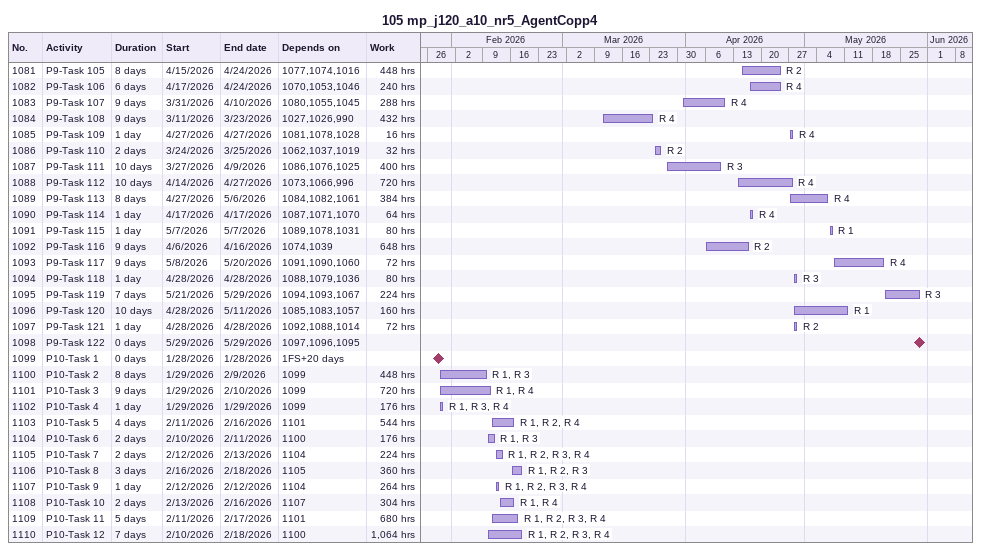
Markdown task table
105 mp_j120_a10_nr5_AgentCopp4

| ID | Task | Duration | Start | Finish | Predecessors | Resources | Work (h) |
|---|---|---|---|---|---|---|---|
| 1081 | P9-Task 105 | 8d | 2026-04-15 | 2026-04-24 | 1077, 1074, 1016 | R 2 | 448 |
| 1082 | P9-Task 106 | 6d | 2026-04-17 | 2026-04-24 | 1070, 1053, 1046 | R 4 | 240 |
| 1083 | P9-Task 107 | 9d | 2026-03-31 | 2026-04-10 | 1080, 1055, 1045 | R 4 | 288 |
| 1084 | P9-Task 108 | 9d | 2026-03-11 | 2026-03-23 | 1027, 1026, 990 | R 4 | 432 |
| 1085 | P9-Task 109 | 1d | 2026-04-27 | 2026-04-27 | 1081, 1078, 1028 | R 4 | 16 |
| 1086 | P9-Task 110 | 2d | 2026-03-24 | 2026-03-25 | 1062, 1037, 1019 | R 2 | 32 |
| 1087 | P9-Task 111 | 10d | 2026-03-27 | 2026-04-09 | 1086, 1076, 1025 | R 3 | 400 |
| 1088 | P9-Task 112 | 10d | 2026-04-14 | 2026-04-27 | 1073, 1066, 996 | R 4 | 720 |
| 1089 | P9-Task 113 | 8d | 2026-04-27 | 2026-05-06 | 1084, 1082, 1061 | R 4 | 384 |
| 1090 | P9-Task 114 | 1d | 2026-04-17 | 2026-04-17 | 1087, 1071, 1070 | R 4 | 64 |
| 1091 | P9-Task 115 | 1d | 2026-05-07 | 2026-05-07 | 1089, 1078, 1031 | R 1 | 80 |
| 1092 | P9-Task 116 | 9d | 2026-04-06 | 2026-04-16 | 1074, 1039 | R 2 | 648 |
| 1093 | P9-Task 117 | 9d | 2026-05-08 | 2026-05-20 | 1091, 1090, 1060 | R 4 | 72 |
| 1094 | P9-Task 118 | 1d | 2026-04-28 | 2026-04-28 | 1088, 1079, 1036 | R 3 | 80 |
| 1095 | P9-Task 119 | 7d | 2026-05-21 | 2026-05-29 | 1094, 1093, 1067 | R 3 | 224 |
| 1096 | P9-Task 120 | 10d | 2026-04-28 | 2026-05-11 | 1085, 1083, 1057 | R 1 | 160 |
| 1097 | P9-Task 121 | 1d | 2026-04-28 | 2026-04-28 | 1092, 1088, 1014 | R 2 | 72 |
| 1098 | P9-Task 122 | 0d | 2026-05-29 | 2026-05-29 | 1097, 1096, 1095 |  |  |
| 1099 | P10-Task 1 | 0d | 2026-01-28 | 2026-01-28 | 1FS+20d |  |  |
| 1100 | P10-Task 2 | 8d | 2026-01-29 | 2026-02-09 | 1099 | R 1, R 3 | 448 |
| 1101 | P10-Task 3 | 9d | 2026-01-29 | 2026-02-10 | 1099 | R 1, R 4 | 720 |
| 1102 | P10-Task 4 | 1d | 2026-01-29 | 2026-01-29 | 1099 | R 1, R 3, R 4 | 176 |
| 1103 | P10-Task 5 | 4d | 2026-02-11 | 2026-02-16 | 1101 | R 1, R 2, R 4 | 544 |
| 1104 | P10-Task 6 | 2d | 2026-02-10 | 2026-02-11 | 1100 | R 1, R 3 | 176 |
| 1105 | P10-Task 7 | 2d | 2026-02-12 | 2026-02-13 | 1104 | R 1, R 2, R 3, R 4 | 224 |
| 1106 | P10-Task 8 | 3d | 2026-02-16 | 2026-02-18 | 1105 | R 1, R 2, R 3 | 360 |
| 1107 | P10-Task 9 | 1d | 2026-02-12 | 2026-02-12 | 1104 | R 1, R 2, R 3, R 4 | 264 |
| 1108 | P10-Task 10 | 2d | 2026-02-13 | 2026-02-16 | 1107 | R 1, R 4 | 304 |
| 1109 | P10-Task 11 | 5d | 2026-02-11 | 2026-02-17 | 1101 | R 1, R 2, R 3, R 4 | 680 |
| 1110 | P10-Task 12 | 7d | 2026-02-10 | 2026-02-18 | 1100 | R 1, R 2, R 3, R 4 | 1064 |
